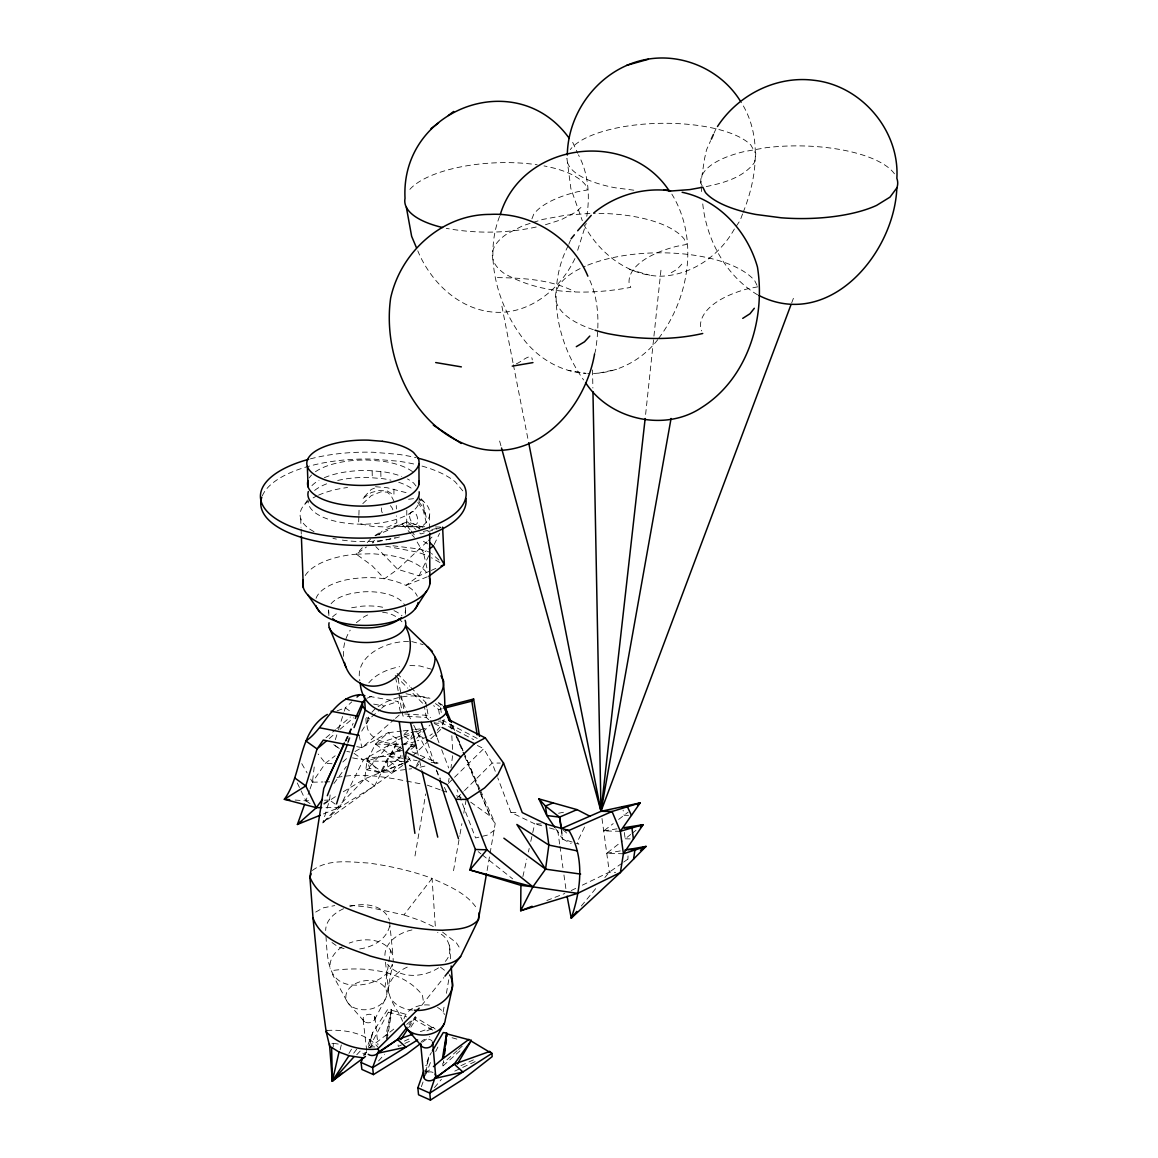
<?xml version="1.0" encoding="UTF-8"?>
<svg xmlns="http://www.w3.org/2000/svg" width="1158" height="1158" viewBox="0 0 1158 1158"><rect width="100%" height="100%" fill="white"/><g stroke="black" fill="none" stroke-linecap="round" stroke-linejoin="round"><path stroke-width="0.75" stroke-dasharray="5 3.75" d="M393.937 489.139L393.937 495.074L387.25 490.934L378.869 490.543L371.269 492.541L362.324 498.866L371.211 489.458L377.682 486.91M406.791 510.287L406.675 525.631L409.99 529.626M333.214 1046.904L333.301 1043.315L330.927 1043.416M627.94 859.091L628.027 855.907M358.835 516.888L358.633 523.445L371.906 526.325L387.771 527.107L396.818 522.736L396.601 515.86M358.893 515.238L359.096 508.68M415.736 741.221C398.439 748.835 357.576 742.032 368.982 716.18M452.619 755.725L450.983 767.841M586.773 216.314C590.088 195.63 588.438 173.613 578.464 154.868M660.943 270.248L645.368 416.735M387.858 761.24L387.033 769.896L391.665 773.472L396.268 766.046L389.479 761.255M487.113 870.526L495.19 823.584L480.57 790.538M402.695 765.424L322.735 822.933L329.538 800.033L330.305 793.389M310.054 788.989L312.428 782.215L314.44 765.091M402.955 737.675L398.005 739.774L374.656 785.877L339.685 807.343L322.735 822.933L364.77 778.827L366.912 761.067L375.424 744.116L387.973 732.71L401.508 731.103M442.732 724.879L443.528 718.684M460.001 1050.784L442.964 1065.953L443.659 1060.714M702.182 185.859L700.836 183.138L704.542 158.747L706.496 149.889L710.636 140.683M384.89 987.542L390.637 950.182C380.91 937.951 362.7 937.908 349.195 943.104M387.119 1035.599L391.361 1010.181L408.079 1014.915M387.09 1039.739L391.621 1012.599L391.274 1009.371L387.988 1008.922L372.702 1032.675L367.535 1045.92M414.984 855.965L425.71 793.983M443.152 1012.135L444.643 1003.581M446.409 993.303L449.68 974.457L450.969 977.207M441.791 790.407L446.641 792.159L447.263 788.685M448.508 781.737L449.116 778.263M453.516 870.7L459.726 835.859M460.044 834.107L461.897 823.656M463.765 813.205L466.254 799.266M433.034 1072.424A6.007 4.444 -7.3 0 0 425.782 1073.191L428.721 1057.095L431.442 1052.492M386.772 994.809A20.612 14.475 -8.6 0 0 357.605 982.635A20.612 14.475 -8.6 0 0 354.666 1007.981A20.612 14.475 -8.6 0 0 386.772 994.809L392.562 964.86M391.274 1009.371L386.063 1034.514L386.54 1039.001M522.88 876.563L526.832 858.99M528.41 851.955L529.192 848.438M530.769 841.403L532.347 834.368M532.752 832.616L534.721 823.816L510.91 812.409L497.766 777.886M424.754 1074.117L428.721 1057.095L425.71 1065.621M374.758 1046.977A5.92 4.299 -9.1 0 0 368.968 1048.149L372.702 1032.675L368.403 1047.411M340.119 1049.785L341.407 1044.574M594.561 353.986L595.516 350.642C599.323 326.353 599.656 300.342 588.626 277.775M335.342 739.658L337.962 731.291M338.483 729.612L343.723 712.865M344.244 711.2L345.287 707.842L351.8 701.849M577.668 250.273L586.18 223.233M347.646 742.249L350.845 732.232M392.287 964.281C387.496 978.09 371.602 984.372 357.981 985.082C326.889 986.471 327.642 959.779 325.905 935.201M389.653 926.009C386.338 940.354 370.907 948.055 357.272 949.213M295.116 800.062L305.886 800.829L309.447 790.682M421.382 1086.682L423.09 1081.833M425.362 1075.362L431.717 1059.338M742.567 213.926L740.208 220.353L736.227 226.244M743.161 212.319C757.462 177.029 762.311 133.85 740.121 100.688M791.652 302.991L793.548 297.924M499.576 216.401C483.277 258.364 498.519 308.81 526.195 342.536C541.293 360.181 562.687 372.196 586.078 373.368L568.173 370.43M370.271 1047.874L373.484 1039.58L388.335 1012.164L387.988 1008.922M363.655 1055.864L364.944 1052.55M531.927 218.819L533.722 214.244A95.332 37.013 -1.1 0 1 577.654 191.736L587.338 189.984L585.557 185.048A92.061 34.639 -2.5 0 0 543.999 165.912M348.182 742.539L350.136 737.559M568.245 245.67C545.823 288.154 556.578 342.247 583.589 379.911M568.81 244.295L570.518 240.198M444.354 719.567L442.385 724.271L437.232 730.278M714.008 133.184L716.469 127.742M345.07 741.25L353.147 723.359M345.866 741.192L351.96 728.179M345.88 740.642L348.153 735.822M348.92 734.215L351.96 727.789M428.778 555.681L419.008 575.816L405.922 585.398C387.351 576.597 365.885 576.076 345.981 579.912A51.43 23.927 -1.1 0 0 315.743 599.395M434.207 544.463L439.562 533.418M584.573 827.015L577.046 842.474L578.928 844.182L575.642 843.14M364.9 1054.75L366.435 1051.652M435.669 1051.493L438.028 1046.789M402.941 758.345L388.784 756.029L366.55 758.143L369.561 768.145L380.302 772.777L388.784 756.029L402.593 747.822L389.102 744.97L366.753 769.824L380.302 772.777L411.626 768.738M400.9 755.334L399.481 758.114L392.084 752.903L396.326 744.522L401.276 748.01M364.871 1055.025L366.391 1052.043M418.878 760.951L415.114 768.29L419.442 763.397M374.627 1019.59L385.628 998.616M348.905 1053.49L351.656 1048.916M574.933 258.524C560.573 288.907 529.93 314.325 494.958 312.226C459.538 310.141 430.718 282.277 417.777 250.808M304.844 504.222L308.52 498.447M361.701 731.132L369.822 718.452L380.287 709.42M408.658 1027.696L415.447 1017.332L433.179 1028.058L423.582 1032.4M410.829 1027.16L415.664 1019.749L415.36 1016.507L408.021 1025.974M658.699 338.295C689.227 298.069 699.157 238.664 671.857 194.124M734.36 229.009C719.697 255.426 692.296 274.793 661.725 276.197C627.969 276.27 598.845 253.009 583.545 224.087M445.294 961.401C454.11 952.223 449.29 936.489 437.608 932.465M310.648 779.117L312.428 782.215L325.441 763.252L335.154 755.769M333.938 783.488L346.372 766.422M410.381 746.592L412.465 743.827M416.634 738.297L430.023 725.024M353.682 1053.215L356.881 1049.047M349.803 905.252L367.231 906.931L403.939 914.907L432.064 878.386C448.551 885.986 467.846 893.469 477.588 909.725M421.541 1005.564L443.861 977.555M581.33 905.99L597.007 887.028M604.852 877.547L609.34 872.133L622.222 863.101M374.497 540.279L372.283 542.943L395.139 537.804M378.927 534.953L382.256 530.943L407.341 521.824L422.902 527.266M434.438 1087.594L441.415 1079.314M657.773 339.67C641.17 361.093 614.884 374.555 587.685 373.441M434.062 722.592A12.333 7.078 41.2 0 0 440.836 722.447L442.646 720.363L480.092 739.948M435.394 703.615A12.318 7.078 41.2 0 1 440.431 707.552L438.607 709.622L440.286 719.248M378.565 1060.945L384.485 1054.243M410.858 687.389L425.883 702.616L424.06 704.672L409.02 689.43M681.787 264.154L677.285 269.177L670.033 273.418M371.877 712.286L375.105 708.768M356.751 1054.779L360.399 1050.842L364.596 1054.851M305.22 575.526A63.632 29.066 -1 0 1 356.288 554.175L362.367 547.705M367.245 542.537L372.123 537.355M368.794 682.873C376.408 673.594 388.205 669.15 399.626 666.646M457.019 798.05L463.287 791.811M464.546 790.567L492.136 763.093L500.27 763.05M448.32 783.387L483.711 748.705L492.136 763.093L497.144 776.236M404.417 734.056L408.282 730.307L411.712 732.71M580.954 207.412L576.25 211.856L561.152 219.745L544.593 225.028M362.801 503.614L371.327 495.595L380.881 491.846L387.264 492.136L391.071 495.638L394.777 502.717M427.056 541.727L397.686 569.302L384.499 578.768L372.065 565.654L356.288 554.175L366.464 547.025M428.359 540.511L433.541 535.633M406.255 761.863L429.459 740.078M430.747 738.862L441.053 729.178M342.826 762.007L349.224 756.16M457.193 1050.668L442.747 1063.507L442.964 1065.953M458.496 1049.51L462.433 1046.007M356.736 746.635L362.005 747.677L394.125 719.509M395.471 718.336L400.813 713.646L398.005 701.502L366.579 695.9M381.59 708.291L384.21 706.033L398.005 701.502M425.782 1073.191L432.166 1067.734M329.205 738.572L334.604 733.955M340.003 729.352L353.494 717.83M406.704 1024.425L413.334 1018.75L433.381 1030.49L433.106 1027.247L419.558 1031.908M325.991 737.762L335.458 729.699M336.819 728.556L350.338 717.034M342.131 946.795C334.937 951.615 328.756 959.635 330.146 968.754M368.968 1048.149L394.574 1028.521M623.409 853.779L606.749 853.287L622.353 841.026M624.321 832.486L625.19 838.797L630.705 834.455M632.08 833.369L636.22 830.112M400.277 750.239L366.912 761.067L381.851 771.677L402.333 755.913M410.916 749.327L416.648 744.927L404.793 744.695M620.341 831.285L603.694 830.937L613.204 823.613M618.647 819.444L628.114 812.163M356.331 622.671L363.829 616.939A37.794 32.54 -65.8 0 1 370.777 613.798M323.951 804.289L337.195 795.43M425.16 728.31L375.424 744.116L390.434 754.726L420.976 731.494M422.496 1042.142L429.719 1036.714M494.495 830.069L487.851 834.99L475.576 837.958L457.019 789.626M404.07 764.41L408.209 761.399L366.912 761.067M429.879 735.576L432.325 733.81M623.655 862.102L630.734 857.152M378.073 706.727C392.851 696.334 412.624 693.309 429.965 698.26M426.897 567.883L423.495 552.728L426.332 550.846M312.313 870.483C328.336 858.498 350.034 862.03 368.707 863.043C390.26 866.097 411.626 870.773 432.064 878.386L435.408 927.5L420.774 920.697L403.939 914.907M375.018 535.532L382.256 530.943M420.383 760.024L424.856 757.289L438.173 763.136L434.872 763.875M343.333 791.739L364.77 778.827L404.953 762.702M366.753 769.824L369.561 768.145M516.396 363.699C520.246 362.888 532.058 351.381 532.275 359.863M323.675 803.435L329.538 800.033L339.685 807.343L363.38 759.981L398.005 739.774L387.973 732.71L354.58 751.788M315.671 912.084L323.125 907.886L334.778 905.57M438.549 967.856C423.51 977.627 399.799 979.248 387.568 964.238M407.254 967.133C398.569 970.94 390.376 977.786 388.552 987.528C388.075 1000.15 398.468 1009.95 402.564 1021.269M343.622 908.697C334.879 912.533 325.557 920.19 325.673 930.525M375.264 535.807L407.341 521.824L415.925 529.553M367.057 698.202L374.352 695.379M571.212 890.56L575.975 888.258M582.329 885.175L609.34 872.133L615.636 872.365M426.853 736.98L417.43 740.744M460.956 1065.664L473.781 1059.715M454.761 1071.107L475.562 1061.408M404.388 1041.085L410.786 1038.19M409.425 1041.36L398.251 1046.427L397.99 1043.98M431.312 570.402L436.204 568.231M429.777 571.082L419.008 575.816L397.686 569.302L375.814 546.619M415.939 732.203L420.542 730.264M404.605 736.98L412.856 733.506L409.845 739.962L404.475 736.242M323.429 813.929L339.685 807.343L323.516 807.575M381.851 771.677L402.231 763.73M403.722 763.136L408.209 761.399M546.837 900.519L564.814 893.498M390.434 754.726L403.751 749.747M411.799 746.736L416.648 744.927L410.091 747.055M337.123 710.838L345.287 707.842L352.104 712.648M427.302 576.814L405.922 585.398A51.43 23.927 -1.1 0 1 417.3 596.283M326.961 1030.475C344.331 1029.187 366.898 1033.124 378.261 1047.483M530.118 223.407L522.75 225.752L507.03 233.858A98.184 39.343 -1.5 0 0 503.817 273.172C541.727 295.232 588.756 295.116 630.777 287.343L629.04 282.595A102.208 42.108 0.2 0 1 676.388 246.393L686.549 244.439L684.074 238.866A98.184 39.343 -1.5 0 0 596.992 213.347M533.273 222.408L542.711 219.427L565.582 215.229L589.972 213.405A98.184 39.343 -1.5 0 1 595.226 213.347M440.952 527.628L420.832 533.968L417.155 530.654M411.959 929.946C398.584 932.668 382.748 943.191 385.136 958.665M349.861 906.54C363.67 902.314 384.051 904.644 389.421 920.248M442.11 708.739L438.607 709.622A12.333 7.078 41.2 0 0 433.57 705.7M423.278 531.464L440.88 527.498M420.05 767.189L426.636 765.713M598.903 373.108L616.548 369.402M757.766 286.808L747.286 288.907A107.115 45.944 1.3 0 0 700.547 328.307L701.647 330.899M558.561 813.234L563.599 812.25M337.065 777.496C365.421 771.648 394.371 778.871 422.265 784.14M536.226 227.011C506.697 233.438 475.952 233.742 446.25 228.343M706.221 186.597C723.75 182.892 743.089 177.652 754.365 162.67L755.827 153.71L750.862 145.083A94.58 34.103 -0.9 0 0 658.337 123.37A94.58 34.103 -0.9 0 0 570.272 149.628M606.749 853.287L621.614 850.696M351.641 607.762L361.108 606.271A38.46 18.282 -1.1 0 1 386.005 607.964M603.694 830.937L617.026 828.824M333.866 970.332C363.815 966.481 402.637 969.463 422.438 995.185L423.394 1001.525M403.201 730.901L413.348 729.714M415.027 729.511L423.466 728.512M408.571 499.257L414.159 498.606M297.273 782.967L305.886 800.829L309.258 800.714M324.472 800.207L329.538 800.033M356.288 554.175L372.427 553.727L388.176 555.131A63.632 29.066 -1 0 1 427.186 573.398M312.428 782.215L322.908 781.968M324.66 781.925L329.9 781.809M408.557 641.575C387.293 640.635 354.29 655.602 359.863 680.89M510.91 812.409L519.016 812.54M424.725 526.745L394.27 526.152L419.312 527.122M435.466 526.962L442.631 527.107M375.424 744.116L403.1 744.652M628.505 815.348L624.09 815.261L623.091 810.137M541.162 823.946L534.721 823.816L542.928 826.117M625.19 838.797L631.776 838.957M497.419 277.616C523.517 277.963 550.904 279.599 574.571 291.584M409.86 665.503L419.717 665.922L431.456 669.223M404.764 713.965L428.185 715.398A12.318 7.078 41.2 0 0 430.544 717.555M332.028 763.73L325.441 763.252L318.146 754.032M412.726 1010.065C404.46 1009.631 396.21 1005.897 391.201 999.18M375.481 486.722L387.206 487.735L408.456 493.265M405.98 693.758L429.372 698.462M333.301 1043.315L339.801 1044.27M431.152 762.34L438.173 763.136M633.831 190.187L615.144 187.77A94.58 34.103 -0.9 0 1 566.928 158.429L570.88 188.595L582.329 220.744M388.335 1012.164L406.646 1016.869M392.967 545.78L419.268 549.037L430.385 552.366M404.721 758.635L417.112 760.661M373.687 704.122L384.21 706.033M366.304 717.786L369.822 718.452M352.582 757.882L363.38 759.981L353.074 752.657M411.741 641.561L423.148 644.615M346.807 751.383L349.933 752.02M385.715 546.142L416.2 551.917L427.201 555.218M549.485 827.941L557.693 830.228L559.705 844.544M629.214 269.365L649.696 275.155M344.114 948.619L338.179 946.926L330.016 941.136M452.04 1037.742L458.901 1039.696M555.666 828.723L562.556 839L574.006 842.633M427.244 785.138L440.17 789.814M456.455 795.705L464.619 798.673M412.132 751.875L424.856 757.289M388.784 756.029L402.723 762.529M439.953 562.556L431.427 557.751M757.607 294.856C725.4 275.575 705.931 238.939 702.573 202.071M434.149 723.489L442.211 727.528M477.357 745.506L483.711 748.705M418.718 735.533L423.408 737.892M440.836 722.447L473.636 739.6M561.384 830.59L562.556 839L571.14 843.502M427.693 543.913L420.861 539.7M440.503 967.22L448.537 973.299M420.774 499.619L423.249 501.211A64.848 27.647 -0.8 0 1 418.617 528.83M442.776 705.323L437.145 701.676L440.981 705.15M442.573 932.118L456.324 942.728L461.043 950.11M470.713 802.161L490.066 816.028L495.19 823.584M305.886 800.829L310.358 803.768M335.154 745.636L339.323 748.517M333.765 744.681L339.106 748.473M364.77 778.827L374.656 785.877M478.167 851.637L480.917 853.822M482.307 854.908L512.632 878.835M438.954 560.067L431.514 553.437M419.703 528.236L416.142 526.181L417.749 528.294M433.106 1027.247L435.205 1029.115M562.933 829.678L566.783 833.167M397.078 673.42L409.599 686.115M395.225 675.447L407.761 688.156M366.55 758.143L380.302 772.777M402.188 524.198L410.757 533.491M411.987 534.822L414.434 537.471M363.598 1020.734L347.675 1002.553L332.332 974.196M421.15 498.751L423.249 501.211M462.78 490.847L455.166 481.786A102.686 43.208 -0.8 0 0 421.237 465.863M411.104 530.957L414.419 534.967M418.906 501.979L423.278 507.45L426.231 517.351L423.263 504.338L419.529 498.837M415.997 485.969L413.753 483.147A55.671 23.232 -0.8 0 0 407.457 478.963M417.777 502.384L423.292 510.533L426.94 525.298M407.949 756.594L412.422 763.904M417.155 542.045L423.495 552.728M301.746 763.643L307.087 772.922M408.267 714.356L412.914 723.62M413.696 725.169L433.251 763.513M756.999 285.288L754.726 280.728A102.483 42.904 -0.7 0 0 586.831 265.529M436.233 769.882L440.691 779.421M444.411 787.382L446.641 792.159M572.689 142.333L577.755 153.305M399.539 694.786L407.529 712.72M390.637 950.182L392.996 955.509L393.242 961.328M451.316 724.459L454.24 731.074M454.978 732.725L463.026 750.891M463.75 752.541L479.846 788.888M451.157 724.546L455.398 734.519M456.107 736.184L463.895 754.48M464.59 756.145L480.165 792.752M480.874 794.402L490.066 816.028L465.212 755.913M452.778 725.849L454.848 730.857M457.613 737.53L464.517 754.234M437.188 737.964L439.099 742.973M441.661 749.631L448.696 767.971M427.823 742.987L434.38 763.498M436.58 770.331L439.316 778.871M499.619 441.039L501.53 448.001M449.984 724.184L451.345 729.207M358.994 735.359L362.005 747.677M417.097 750.37L419.153 759.055M419.572 760.777L421.628 769.462M501.906 306.233L513.037 362.946M513.385 364.727L528.323 440.923M398.077 678.718L403.766 708.682M395.558 677.213L402.955 716.006L426.361 717.468A12.333 7.078 41.2 0 0 428.735 719.625M425.883 702.616L426.752 707.408M427.041 709.014L428.185 715.398L426.361 717.468L424.349 706.279M440.431 707.552L441.531 713.965M559.951 846.339L562.947 867.805M563.946 874.97L565.958 889.286M601.986 818.46L609.34 872.133M363.134 1019.706L366.724 1050.639M374.902 1017.346L377.957 1044.849M385.498 962.153L388.784 993.564M389.595 922L392.996 955.509M701.155 186.568L701.936 195.181M561.644 828.506L562.556 839M449.521 945.087L450.665 959.779M451.823 735.706L452.633 750.616M365.885 718.525L366.449 727.065M300.689 518.451L301.022 527.324M301.094 529.105L301.369 536.197M396.268 505.539L396.383 508.984M328.872 615.564L328.64 608.355A38.619 18.108 -1.1 0 0 328.829 613.089M592.534 369.938L592.882 388.031M372.152 470.828L372.283 477.776M380.823 471.567L380.939 478.515M405.517 610.686L405.546 614.276M419.109 496.594L419.138 501.906A55.57 23.363 -0.8 0 1 361.976 524.198A55.57 23.363 -0.8 0 1 308.173 501.66M429.618 515.078L429.661 531.363M404.026 1018.722A20.873 14.982 -6.9 0 1 431.225 1005.332M437.507 1007.446A20.873 14.982 -6.9 0 1 444.498 1014.495M420.991 1042.388A6.08 4.429 -7.1 0 1 426.332 1039.073A6.08 4.429 -7.1 0 1 432.151 1041.201M332.491 616.997A38.46 18.282 -1.1 0 1 338.845 612.365M393.966 610.628A38.46 18.282 -1.1 0 1 402.058 615.853M398.309 618.358A37.794 32.54 -65.8 0 1 403.201 623.293M343.463 656.369A37.794 32.54 -65.8 0 1 344.91 642.039M345.895 638.941A37.794 32.54 -65.8 0 1 350.223 630.169M382.618 612.293A37.794 32.54 -65.8 0 1 396.948 617.344M440.778 721.072A12.318 7.078 41.2 0 1 438.462 721.116M405.459 607.53A38.619 18.108 -1.1 0 1 404.403 613.827M331.072 603.752A38.619 18.108 -1.1 0 1 351.294 593.518L360.789 592.042A38.619 18.108 -1.1 0 1 404.996 605.981M399.394 536.965A64.848 27.647 -0.8 0 1 341.711 540.019M336.385 539.092A64.848 27.647 -0.8 0 1 332.939 538.369M314.021 531.652A64.848 27.647 -0.8 0 1 309.953 499.909M313.094 497.911A64.848 27.647 -0.8 0 1 317.089 495.827M318.537 495.161A64.848 27.647 -0.8 0 1 347.545 487.504M314.614 490.442A55.57 23.363 -0.8 0 1 327.613 483.465M337.702 480.469A55.57 23.363 -0.8 0 1 369.098 477.516L382.907 478.688A55.57 23.363 -0.8 0 1 390.97 480.165M398.714 482.293A55.57 23.363 -0.8 0 1 412.726 489.269M262.33 495.812A102.686 43.208 -0.8 0 1 373.354 459.104L398.352 461.202A102.686 43.208 -0.8 0 1 416.243 464.575M310.402 458.858A102.874 42.962 -0.8 0 1 373.238 452.257L398.28 454.341A102.874 42.962 -0.8 0 1 416.2 457.714M311.936 485.622A55.671 23.232 -0.8 0 1 319 480.309M324.385 477.675A55.671 23.232 -0.8 0 1 368.968 470.568L382.791 471.726A55.671 23.232 -0.8 0 1 401.725 476.416M309.302 477.878A55.83 23.044 -0.7 0 1 311.574 475.012M315.439 471.755A55.83 23.044 -0.7 0 1 368.765 460.088L382.632 461.26A55.83 23.044 -0.7 0 1 413.681 472.58M382.27 512.748A6.919 6.08 27.9 0 1 382.183 506.857M390.275 505.655A6.919 5.515 50.2 0 1 393.083 511.445M700.836 183.138A98.502 36.332 0.6 0 1 743.972 151.64L766.031 147.703A98.502 36.332 0.6 0 1 896.306 176.986M593.33 329.654A102.483 42.904 -0.7 0 1 585.297 266.181M409.874 189.362A92.061 34.639 -2.5 0 1 537.196 164.783M365.595 1022.311A6.007 4.27 -8.8 0 0 374.975 1018.461A6.007 4.27 -8.8 0 0 366.507 1014.828A6.007 4.27 -8.8 0 0 365.595 1022.311M408.137 526.441A3.242 0.782 -5.4 0 0 412.957 525.327A3.242 0.782 -5.4 0 0 408.094 525.081A3.242 0.782 -5.4 0 0 408.137 526.441M409.614 516.236A6.962 4.661 64 0 0 414.332 524.27A6.962 3.416 73.9 0 0 417.749 520.275A6.962 3.416 73.9 0 0 414.246 511.778A6.962 4.661 64 0 0 409.614 516.236"/><path stroke-width="1.5" d="M409.642 765.467L447.06 784.632L455.76 799.31L475.402 849.465L469.887 869.947L520.912 885.349L520.68 910.738L577.654 893.368L620.37 872.539L646.048 846.411L624.915 850.117M365.494 1056.458L332.36 1080.993L332.549 1073.813M354.058 727.586L362.541 705.989L362.686 702.226L365.667 698.882M567.304 155.042C568.013 107.202 605.721 62.677 654.227 58.349C687.809 55.266 722.201 71.999 740.121 100.688M405.503 758.374L406.212 752.135L409.339 747.981M589.842 816.202L577.031 809.63L538.861 798.89L545.461 806.04L559.502 817.128L561.644 828.506L601.002 811.324L645.165 418.53M479.224 912.49L478.384 919.741L460.609 956.537L444.99 976.151M443.442 1058.267L446.699 1033.833L471.349 1040.391L457.367 1064.072M444.585 1053.737L445.28 1048.497M445.743 1045.008L446.438 1039.768M532.115 906.265L520.68 910.738L532.883 886.84L545.548 869.151L548.863 845.079L545.997 824.033L522.258 812.583L503.527 763.035L485.289 737.878L448.522 719.538M633.571 859.106L634.917 850.044M501.53 448.001L601.002 811.324L612.046 811.483L620.341 831.285L623.409 853.779L620.37 872.539L571.241 918.193C581.012 889.691 584.964 857.571 568.896 830.474L545.997 824.033M433.439 1066.634L442.37 1058.991L446.626 1033.023L443.268 1032.56L432.354 1050.957M640.475 850.319L646.048 846.411L623.409 853.779L643.124 824.684L620.341 831.285L640.186 802.885L601.002 811.324L671.061 418.472M717.482 126.512C737.979 95.043 776.034 75.574 813.582 80.249C861.219 85.2 899.795 130.478 896.857 178.332A98.502 36.332 0.6 0 1 896.857 187.871C894.222 253.949 828.679 330.71 759.011 295.522M486.461 874.044L478.384 919.741C469.424 929.816 454.804 929.309 442.443 930.236C420.05 929.787 397.961 925.618 376.466 919.481C352.785 910.072 320.708 903.037 309.91 877.228L323.777 788.395L344.331 742.871M342.175 1073.032L332.36 1080.993L339.033 1052.029L329.683 1046.224L326.209 1031.923L319.391 982.433L313.007 917.932L309.91 877.228L311.111 873.856M594.561 353.986C585.543 406.212 541.119 458.423 483.697 449.434C417.083 437.608 381.691 360.616 390.651 298.026C400.726 252.14 442.124 214.317 489.964 214.404C531.261 212.044 572.197 238.099 587.859 276.183M321.721 807.604L316.337 807.676L284.347 799.295C303.382 773.11 297.201 732.406 327.323 714.443M336.558 803.869L365.291 709.897L362.541 705.989M471.349 1040.391L454.197 1064.144L434.713 1078.518L429.792 1093.109L430.443 1100.1L463.504 1078.995L492.164 1056.646L491.947 1053.375L489.747 1051.45L454.197 1064.144L434.713 1078.518A6.007 4.444 -7.3 0 1 427.085 1080.486A6.007 4.444 -7.3 0 1 424.074 1075.203M412.784 1034.253L397.527 1039.508L378.275 1052.246L372.63 1067.633L373.426 1074.595L406.603 1054.084L419.601 1044.313M430.443 1100.1L418.53 1094.773L417.864 1087.796L423.9 1070.73M304.67 804.202L297.418 824.453L320.187 815.246M528.685 442.703L601.002 811.324L791.015 304.67M500.213 214.78C521.867 142.087 628.722 127.916 669.556 191.403M373.426 1074.595L361.889 1069.427L361.064 1062.479L362.353 1059.165M327.294 795.705L347.53 744.203M711.33 139.148L713.4 134.545M355.347 718.496L362.686 702.226M326.078 782.403L344.346 743.856M503.527 763.035L497.868 774.543L484.565 787.961L467.267 799.425L455.76 799.31M329.465 1043.923L332.36 1080.993L337.239 1075.739M326.961 1030.475L326.209 1031.923C338.628 1044.632 360.08 1051.16 377.667 1048.989L419.167 1008.198M432.47 1044.574L444.31 1023.556M331.637 1047.961L332.36 1080.993L334.199 1077.939M415.346 608.659L426.535 591.347M400.9 1039.537L407.688 1029.172M289.732 799.686L284.347 799.295L305.784 785.92L317.06 748.937L305.973 741.033C325.601 727.166 332.737 697.825 359.602 694.655L364.842 695.596M353.827 1056.965L332.36 1080.993L348.992 1055.691L363.684 1057.963M569.287 138.41C517.033 65.109 400.306 108.519 405.025 198.351A92.061 34.639 -2.5 0 0 442.544 227.518M301.616 821.268L297.418 824.453L316.337 807.676L322.546 799.136M577.654 893.368L532.883 886.84L486.881 849.813L467.267 799.425L448.508 773.689L460.884 756.825L474.447 743.668L485.289 737.878M896.857 187.871L890.01 197.121L876.62 205.386A98.502 36.332 0.6 0 1 781.201 217.791L755.87 214.462A98.502 36.332 0.6 0 1 705.468 192.532L702.848 187.22L689.777 189.608L669.527 191.113M332.36 1080.993L334.503 1078.214M368.215 1054.301A5.92 4.299 -9.1 0 0 377.566 1053.302L397.527 1039.508L406.979 1027.334M754.321 308.274L749.993 313.746L742.741 318.363M571.082 238.823L574.368 234.799M577.668 230.76L591.246 215.359M576.843 911.418L571.241 918.193L567.087 896.234M443.847 708.291L471.827 701.126L473.636 699.027L479.528 736.387M589.798 336.052L584.472 341.827L576.308 346.676M356.997 697.058L359.602 694.655M460.609 956.537C452.952 965.54 440.04 964.904 429.285 965.729C409.295 965.28 389.566 961.516 370.357 956.074C349.658 948.199 321.128 941.092 313.007 917.932M326.513 740.874L317.06 748.937L323.299 740.078L353.219 745.955M640.36 826.855L643.124 824.684L623.684 827.767L631.935 827.927L633.426 838.985M637.508 804.955L640.186 802.885L612.046 811.483L568.896 830.474L565.697 830.402M430.993 128.625L438.52 122.965M448.407 115.438L453.675 111.457M428.793 576.293L444.354 564.612L442.631 527.107M442.37 1058.991L468.932 1039.363M429.169 548.95L433.425 546.113L444.354 564.612L441.082 566.059M593.649 213.043C614.666 195.702 642.502 187.335 669.498 190.636M491.947 1053.375L429.792 1093.109L417.864 1087.796M417.633 1039.942L372.63 1067.633L361.064 1062.479M538.861 798.89L546.808 815.536L559.502 817.128L577.031 809.63M553.292 802.841L545.461 806.04L546.808 815.536L554.682 827.261M648.292 59.29L626.623 65.355M365.291 709.897C378.145 719.552 394.921 721.463 410.482 722.606C422.366 721.97 438.332 723.678 446.206 712.894L445.873 709.145L443.818 706.597M443.919 706.655L473.636 699.027M434.713 1078.518L462.968 1072.019L454.197 1064.144M377.566 1053.302L405.908 1047.15L397.527 1039.508M702.732 333.49C671.495 340.626 638.767 339.685 607.429 333.547A102.483 42.904 -0.7 0 1 595.009 330.189M532.955 362.599L512.241 366.131M622.382 806.721L627.433 806.779L631.443 815.406M628.215 849.538L635.8 849.755M475.402 849.465L486.881 849.813L469.887 869.947L532.883 886.84L520.912 885.349M414.39 1010.196C432.021 1012.41 458.872 997.66 450.969 977.207M663.925 189.97L670.54 190.824M503.875 838.189L545.548 869.151L580.636 874.102M435.697 362.555L461.362 366.883M345.62 699.056L363.163 702.226M331.087 711.244L357.504 716.151M320.187 727.89L358.994 735.359M577.422 850.913L548.863 845.079L516.859 824.467L545.548 869.151M682.12 192.271C719.147 199.987 747.33 231.296 757.448 266.977C765.756 318.783 747.547 378.594 701.647 407.515C664.75 432.325 609.774 419.818 585.586 382.69M348.992 1055.691L339.033 1052.029M442.211 727.528L474.447 743.668M426.52 739.47L460.884 756.825M406.212 752.135L448.508 773.689M471.407 1041.201L489.791 1052.26L489.747 1051.45M433.324 425.131L461.231 443.442M294.928 778.089L305.784 785.92L316.337 807.676M427.374 646.642C443.311 662.738 444.788 688.561 444.875 710.071M405.734 625.74L432.412 651.433M429.647 542.48L433.425 546.113M361.064 683.929C382.762 707.017 434.959 690.154 435.09 657.353M405.807 1027.58L421.28 1045.761M307.811 594.951L319.594 611.656M440.966 675.809L443.688 681.28C444.281 703.485 416.504 711.692 398.41 712.879C378.724 714.819 361.441 703.688 360.225 682.873M416.402 247.595L411.64 236.333L406.371 207.354M329.277 627.535L345.822 666.878M451.403 722.505L445.873 709.145L447.249 714.153M430.79 721.304L436.537 736.3M421.251 722.476L427.273 741.279M439.866 780.579L458.467 838.696M410.482 722.606L416.677 748.633M422.048 771.199L437.738 837.133M471.827 701.126L477.197 734.925M559.502 817.128L561.138 828.911M399.264 721.695L414.897 833.355M420.774 1044.69L423.857 1077.519M432.774 1043.416L435.697 1076.26M446.626 1033.023L446.901 1036.28M451.171 966.004L452.735 985.95L445.323 1019.633A20.873 14.982 -6.9 0 1 425.883 1034.89A20.873 14.982 -6.9 0 1 404.113 1023.947M364.379 696.305L365.19 708.276M301.369 536.197L303.324 587.627M307.348 466.457L308.071 486.881M592.954 391.65L601.002 811.324M418.921 463.851L419.037 484.16M429.676 533.172L429.835 583.835M435.075 1074.031A6.007 4.444 -7.3 0 1 435.394 1077.418M432.658 1042.272A6.08 4.429 -7.1 0 1 427.114 1047.903A6.08 4.429 -7.1 0 1 420.672 1043.532M405.126 620.326A38.46 18.282 -1.1 0 1 368.664 642.487A38.46 18.282 -1.1 0 1 329.089 622.758M406.111 627.766A37.794 32.54 -65.8 0 1 389.291 681.744A37.794 32.54 -65.8 0 1 344.447 662.506M378.073 1048.96A5.92 4.299 -9.1 0 1 378.275 1052.246M418.067 602.478A51.43 23.927 -1.1 0 1 368.62 625.363A51.43 23.927 -1.1 0 1 315.902 605.648M401.406 617.561A38.619 18.108 -1.1 0 1 367.144 627.94A38.619 18.108 -1.1 0 1 332.737 618.676M429.343 577.77A63.632 29.066 -1 0 1 366.898 611.815A63.632 29.066 -1 0 1 303.208 580.013M465.921 498.476A102.686 43.208 -0.8 0 1 359.197 545.447A102.686 43.208 -0.8 0 1 261.809 497.202M308.694 459.306A102.874 42.962 -0.8 0 0 270.321 514.543A102.874 42.962 -0.8 0 0 396.181 535.488A102.874 42.962 -0.8 0 0 463.924 485.144L455.195 474.838A102.874 42.962 -0.8 0 0 417.893 458.134M419.153 491.788A55.671 23.232 -0.8 0 1 361.817 516.989A55.671 23.232 -0.8 0 1 308.332 491.513M419.095 481.149A55.83 23.044 -0.7 0 1 361.571 506.118A55.83 23.044 -0.7 0 1 307.941 480.845M382.328 441.299L368.389 440.156A56.134 22.653 -0.7 0 0 306.798 463.258A56.134 22.653 -0.7 0 0 368.157 485.26A56.134 22.653 -0.7 0 0 418.067 457.975L413.536 452.46A56.134 22.653 -0.7 0 0 382.328 441.299M449.854 721.159L446.206 712.894L449.738 721.217"/></g></svg>
